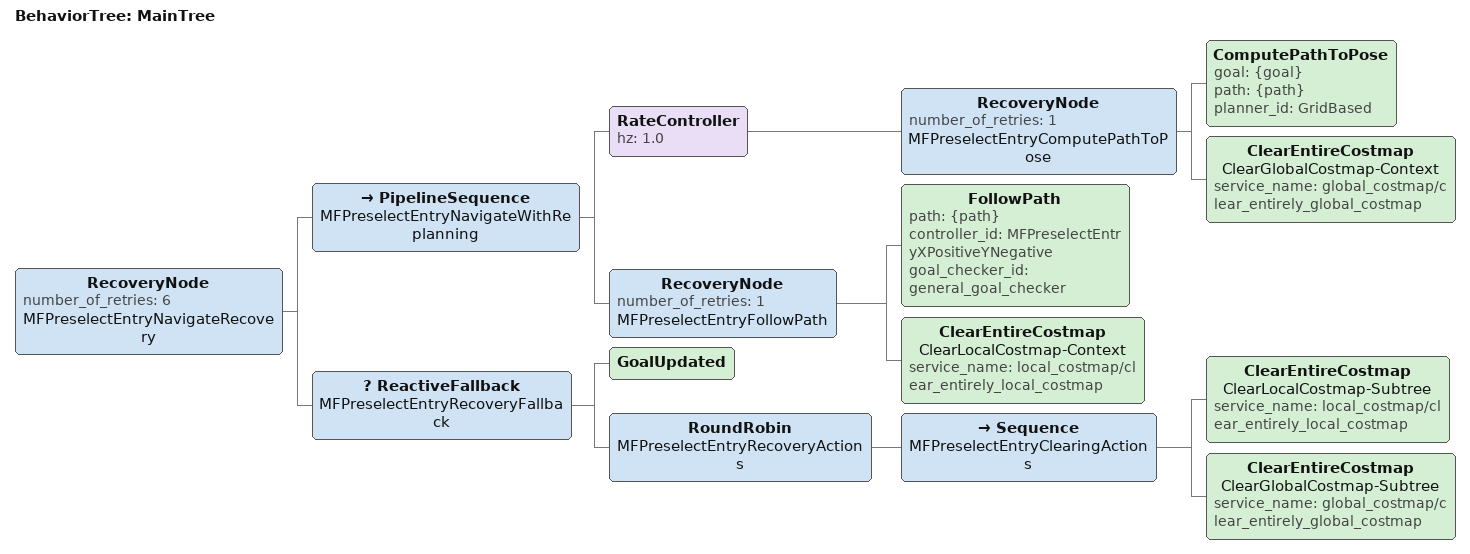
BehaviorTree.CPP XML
<!--
  梅林预选 2 号入口 NavToPose 专用 Nav2 行为树。
  本树只调用 MFPreselectEntryXPositiveYNegative controller；该 controller 保留入口低速上限，
  但不再硬限制车体系 x/y 方向，避免局部避障或微调时 DWB 没有可行轨迹。
  Recovery 只做 costmap clear，不启用额外恢复运动动作。
-->
<root main_tree_to_execute="MainTree">
  <BehaviorTree ID="MainTree">
    <RecoveryNode number_of_retries="6" name="MFPreselectEntryNavigateRecovery">
      <PipelineSequence name="MFPreselectEntryNavigateWithReplanning">
        <RateController hz="1.0">
          <RecoveryNode number_of_retries="1" name="MFPreselectEntryComputePathToPose">
            <ComputePathToPose goal="{goal}" path="{path}" planner_id="GridBased"/>
            <ClearEntireCostmap name="ClearGlobalCostmap-Context" service_name="global_costmap/clear_entirely_global_costmap"/>
          </RecoveryNode>
        </RateController>
        <RecoveryNode number_of_retries="1" name="MFPreselectEntryFollowPath">
          <FollowPath path="{path}" controller_id="MFPreselectEntryXPositiveYNegative" goal_checker_id="general_goal_checker"/>
          <ClearEntireCostmap name="ClearLocalCostmap-Context" service_name="local_costmap/clear_entirely_local_costmap"/>
        </RecoveryNode>
      </PipelineSequence>
      <ReactiveFallback name="MFPreselectEntryRecoveryFallback">
        <GoalUpdated/>
        <RoundRobin name="MFPreselectEntryRecoveryActions">
          <Sequence name="MFPreselectEntryClearingActions">
            <ClearEntireCostmap name="ClearLocalCostmap-Subtree" service_name="local_costmap/clear_entirely_local_costmap"/>
            <ClearEntireCostmap name="ClearGlobalCostmap-Subtree" service_name="global_costmap/clear_entirely_global_costmap"/>
          </Sequence>
        </RoundRobin>
      </ReactiveFallback>
    </RecoveryNode>
  </BehaviorTree>
</root>
